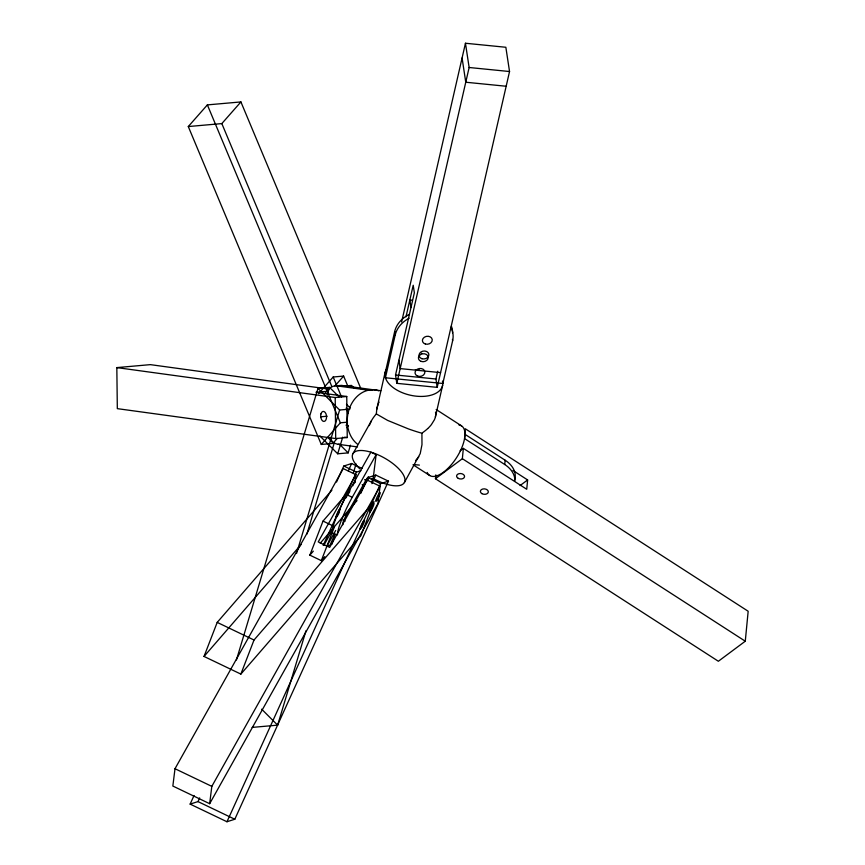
<?xml version="1.0" encoding="UTF-8"?>
<svg xmlns="http://www.w3.org/2000/svg" width="865" height="865" viewBox="0 0 865 865"><rect width="100%" height="100%" fill="white"/><g stroke="black" fill="none" stroke-linecap="round" stroke-linejoin="round"><path stroke-width="1.3" d="M352.909 453.779L371.799 420.098A46.083 37.065 -8.6 0 1 376.34 413.903L376.805 408.723L378.351 403.674M464.754 433.895L465.251 428.737L748.171 611.252L745.273 641.214L718.361 661.26L435.441 478.745L435.809 474.874M435.441 478.745L462.353 458.699L463.348 448.373L526.731 489.266L527.628 479.945L512.913 470.452M504.728 464.505L505.138 460.223L464.97 434.317L464.559 438.587L504.728 464.505A29.334 20.068 5.5 0 1 514.837 480.864M175 768.726L172.849 786.047L209.665 803.693L377.908 503.549L380.059 486.227L367.376 480.151L329.695 547.383L318.233 541.901L355.926 474.669L343.243 468.592L175 768.726L211.817 786.371L209.665 803.693M354.931 482.659L355.926 474.669M371.582 481.967L373.075 479.296L376.134 454.687L370.88 452.157L346.995 494.78A29.334 4.303 -64.4 0 0 334.225 523.001A29.334 4.303 -64.4 0 0 334.268 533.078M376.653 409.61L385.066 372.566M409.48 314.309A29.334 23.593 -8.6 0 0 394.678 331.555L384.882 374.296L385.412 377.767L442.837 383.476L452.633 340.734A29.334 23.593 -8.6 0 0 450.903 327.37M385.412 377.767L395.208 335.014L394.678 331.555M401.609 321.996L465.457 43.25L505.852 47.272L509.539 71.525L437.203 387.358L396.797 383.336L395.532 374.978L414.357 292.803L413.211 285.255L405.977 316.85M396.797 383.336L469.133 67.502L465.457 43.25M437.203 387.358L435.938 379L437.722 371.215M435.398 416.898L442.653 385.217M236.437 659.941L317.985 388.385L329.533 387.369L338.939 396.776M327.229 395.046L329.533 387.369M296.511 553.546L339.61 410.021L317.985 388.385M306.87 534.127L334.441 442.318M350.455 445.194L348.152 452.882L337.718 453.801L342.713 437.16M346.173 425.634L347.319 421.796M252.148 727.411L277.633 725.151L305.983 630.758M331.998 544.117L335.101 533.781M353.353 473.004L356.066 463.954M369.236 425.602L371.442 420.725M240.859 674.095L254.018 640.024L374.048 501.657L360.889 535.716L240.859 674.095L204.032 656.449L217.202 622.389L331.933 490.12M324.786 556.638L321.315 560.639L309.865 555.146L323.023 521.087L349.903 490.098L348.498 493.742M321.315 560.639L334.474 526.58L357.029 500.586M360.716 493.472L367.939 477.588L375.778 475.08L388.471 481.156L234.804 819.241L226.965 821.75L190.138 804.104L194.052 795.497M336.539 482.01L343.794 466.03L351.644 463.521L362.024 468.484M190.138 804.104L197.988 801.596L199.664 797.908M348.292 470.895L351.644 463.521M323.175 545.393L356.477 472.106L360.964 470.668M334.906 534.332L329.911 545.328L326.548 546.399M371.896 483.632L375.778 475.08M226.965 821.75L380.622 483.665L388.471 481.156M378.719 402.885L379.108 402.128M404.377 482.54L420.217 453.606L421.979 444.686L421.915 433.462M323.878 545.307L333.631 527.92M337.491 534.938A29.334 4.303 -64.4 0 1 352.25 497.299L376.134 454.687M326.505 546.853L335.696 530.461M342.983 524.655A7.007 1.027 -64.4 0 1 343.221 521.887A7.007 1.027 -64.4 0 1 346.184 515.399L365.863 480.302A7.007 1.027 -64.4 0 1 368.501 476.907A7.007 1.027 -64.4 0 1 367.712 480.735M211.817 786.371L380.059 486.227M418.811 456.796L415.568 460.623M204.032 656.449L301.117 544.528M309.865 555.146L313.325 551.156M320.266 543.155L333.274 528.158M337.177 438.512L332.841 443.431L321.283 444.459L188.289 126.55L207.373 104.892L240.913 101.929L360.867 388.666M188.289 126.55L221.829 123.587L240.913 101.929M318.45 393.737L333.187 376.999L343.621 376.08L348.303 387.271M334.95 385.92L343.621 376.08M321.283 444.459L340.367 422.79L346.789 422.228M346.714 427.678L348.454 425.71M460.126 450.784L463.348 448.373M520.092 485.557L527.628 479.945M326.429 391.369L315.995 392.288L346.757 396.494L347.243 437.539L335.696 438.555L117.326 408.648L116.829 367.603L150.369 364.641L328.797 389.088M337.447 385.952L342.237 385.531L373.248 389.78L368.458 390.202L337.447 385.952A29.334 16.965 85 0 0 325.467 392.84M342.54 386.223L351.525 385.422L354.347 388.244M116.829 367.603L335.198 397.522L346.757 396.494M339.61 410.021L349.882 409.113M320.731 416.8L327.154 416.238M328.743 438.252A29.334 16.965 85 0 0 338.15 444.286L339.35 444.178M469.133 67.502L509.539 71.525M506.166 86.251L465.759 82.229L462.083 57.977M412.443 300.242L409.837 299.982L410.983 307.529M440.577 372.62L400.171 368.598L398.906 360.251M395.532 374.978L435.938 379M414.184 464.581L419.395 465.1M374.556 389.866L380.805 390.721M344.573 437.171L347.243 437.539M338.15 444.286L357.526 446.935M371.766 478.669L373.075 479.296M343.794 466.03L356.477 472.106M367.939 477.588L380.622 483.665M364.543 479.675L365.863 480.302M362.175 484.768L364.479 485.871M346.995 494.78L352.25 497.299M344.875 514.772L346.184 515.399M342.821 520.027L345.124 521.13M323.023 521.087L334.474 526.58M217.202 622.389L254.018 640.024M197.988 801.596L234.804 819.241M436.176 409.523L461.553 425.883M462.353 458.699L745.273 641.214M413.016 464.743L429.7 475.501M376.329 413.903L387.617 420.401L408.377 428.889A32.092 3.146 21.5 0 0 421.839 433.181A34.092 19.798 -23.9 0 0 427.656 428.64M346.465 404.29L350.228 408.053M339.686 444.415L348.152 452.882M319.845 435.928L337.718 453.801M261.652 709.17L277.633 725.151M333.187 376.999L341.513 396.894M346.195 408.085L348.281 413.07M221.829 123.587L331.879 386.644M207.373 104.892L340.367 422.79M330.235 437.214L332.841 443.431M452.427 339.426L452.633 340.734M442.48 381.097L442.837 383.476M335.198 397.522L335.696 438.555M357.321 444.048A29.486 23.842 -82.2 0 1 349.849 407.35A29.486 23.842 -82.2 0 1 378.816 390.807M458.991 425.007A29.486 12.953 -57.2 0 1 455.877 458.699A29.486 12.953 -57.2 0 1 427.213 472.441M359.84 468.862A29.486 11.688 29.3 0 1 367.29 451.238A29.486 11.688 29.3 0 1 404.809 478.442A29.486 11.688 29.3 0 1 372.999 478.399M442.772 382.125A29.486 16.695 12.9 0 1 410.432 395.229A29.486 16.695 12.9 0 1 386.244 369.528M435.495 412.118A26.231 15.224 -23.9 0 1 435.657 412.994M435.668 413.189A26.069 15.127 -23.9 0 1 434.403 419.785L431.375 424.639A31.021 18.014 -23.9 0 1 427.872 428.435M337.555 386.017A29.334 16.965 85 0 1 342.237 385.531M505.138 460.223A29.334 20.068 5.5 0 1 514.459 480.616M395.208 335.014A29.334 23.593 -8.6 0 1 409.134 318.223M451.379 326.127A29.334 23.593 -8.6 0 1 452.611 332.928M419.19 369.809A7.007 5.644 -8.6 0 1 415.341 369.733M346.151 497.775A4.941 0.724 -64.4 0 1 348.973 492.412M349.579 491.774A4.941 0.724 -64.4 0 1 349.828 491.763M336.842 516.837A4.941 0.724 -64.4 0 1 337.026 513.842A4.941 0.724 -64.4 0 1 340.388 508.674M340.399 509.15A4.941 0.724 -64.4 0 1 340.194 509.993M339.534 511.821A4.941 0.724 -64.4 0 1 337.426 515.972M352.801 485.806A4.941 0.724 -64.4 0 1 355.082 481.654M421.817 353.363A4.941 3.968 -8.6 0 1 421.352 353.353M320.958 413.859A5.049 2.919 85 0 0 323.888 421.45A5.049 2.919 85 0 0 326.029 413.946A5.049 2.919 85 0 0 320.958 413.859M482 493.677A3.99 2.725 5.5 0 0 488.303 492.099A3.99 2.725 5.5 0 0 482.757 489.006A3.99 2.725 5.5 0 0 482 493.677M458.223 478.345A3.99 2.725 5.5 0 0 464.537 476.766A3.99 2.725 5.5 0 0 458.991 473.674A3.99 2.725 5.5 0 0 458.223 478.345M371.117 510.523A4.941 0.724 -64.4 0 0 373.961 503.322A4.941 0.724 -64.4 0 0 370.274 509.377A4.941 0.724 -64.4 0 0 371.117 510.523M361.765 527.218A4.941 0.724 -64.4 0 0 364.479 520.168A4.941 0.724 -64.4 0 0 360.737 526.45A4.941 0.724 -64.4 0 0 361.765 527.218M377.454 499.408A4.941 0.724 -64.4 0 0 380.103 492.445A4.941 0.724 -64.4 0 0 376.34 498.824A4.941 0.724 -64.4 0 0 377.454 499.408M421.082 361.386A4.941 3.968 -8.6 0 0 428.24 357.267A4.941 3.968 -8.6 0 0 420.671 354.509A4.941 3.968 -8.6 0 0 421.082 361.386M425.396 344.021A4.941 3.968 -8.6 0 0 432.219 339.512A4.941 3.968 -8.6 0 0 424.38 337.209A4.941 3.968 -8.6 0 0 425.396 344.021M417.709 376.113A4.941 3.968 -8.6 0 0 424.866 371.993A4.941 3.968 -8.6 0 0 417.298 369.236A4.941 3.968 -8.6 0 0 417.709 376.113M422.023 358.748A4.941 3.968 -8.6 0 0 428.845 354.25A4.941 3.968 -8.6 0 0 421.006 351.947A4.941 3.968 -8.6 0 0 422.023 358.748"/></g></svg>
